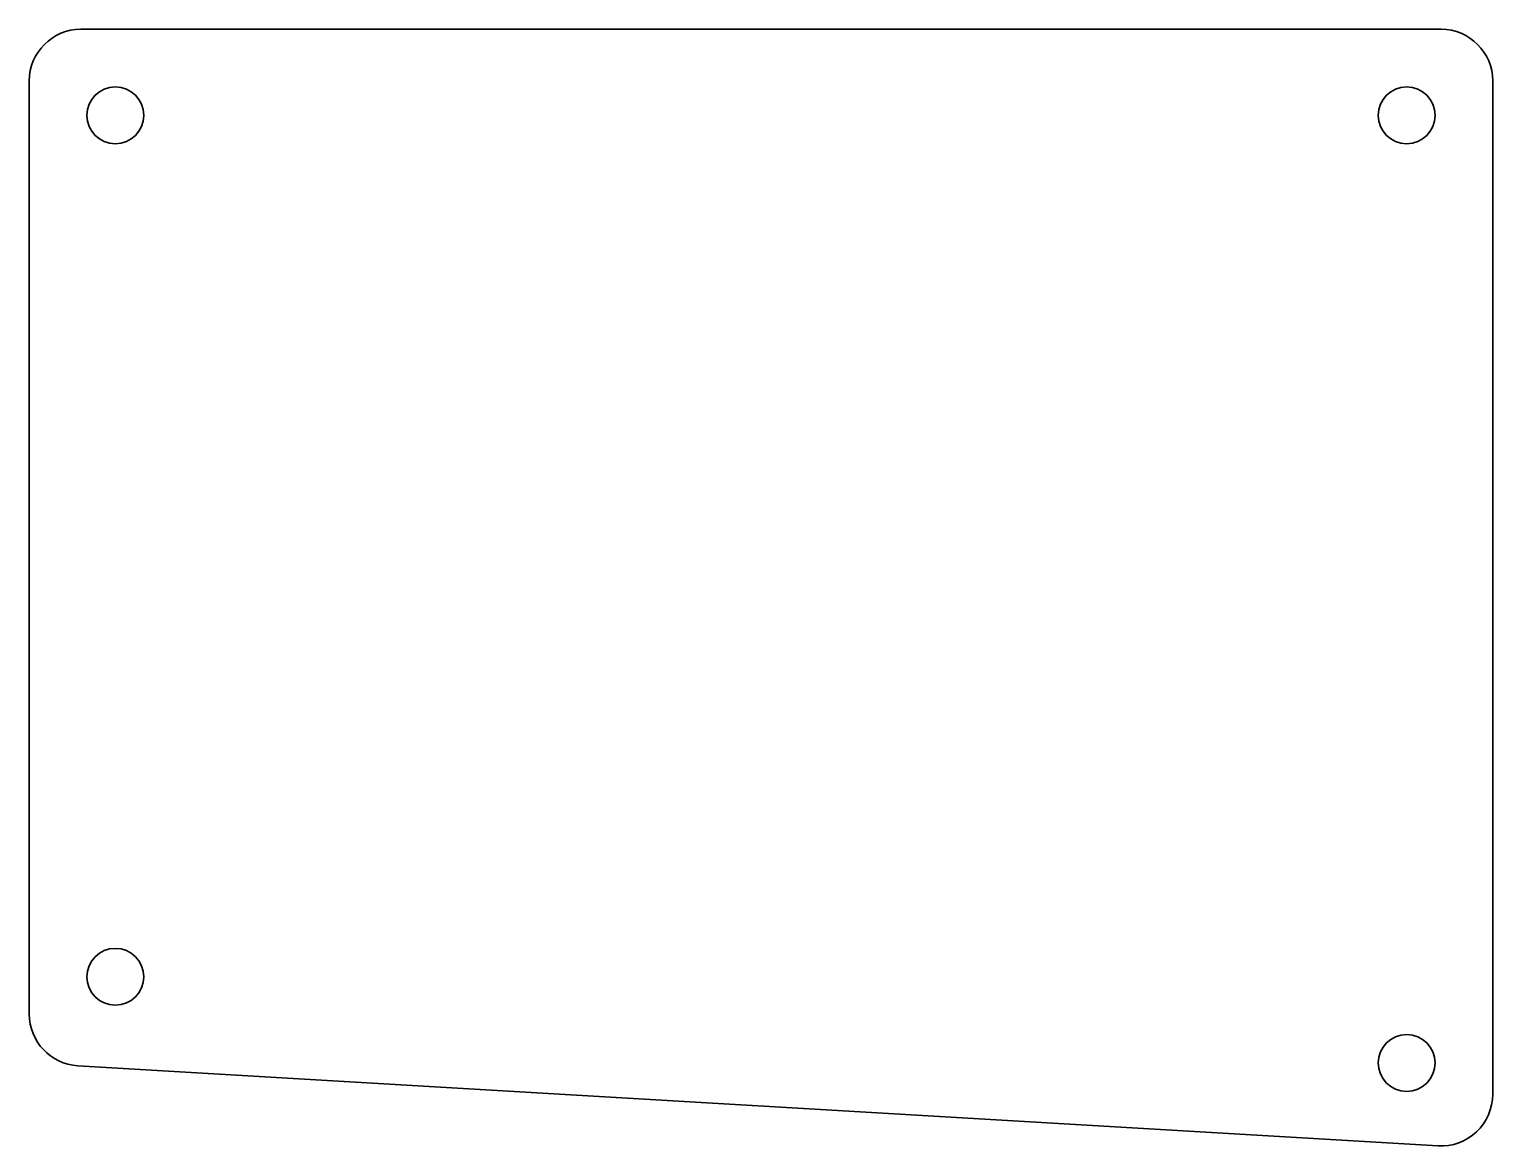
# Model space of a CAD drawing. Header units: inches. Extents: x 0 to 170, y 0 to 130.
import ezdxf

# ---------------------------------------------------------------- set-up
doc = ezdxf.new("R2010")
doc.units = ezdxf.units.IN
doc.header["$MEASUREMENT"] = 0
doc.layers.add('SIMUMAK Visible (ISO)', color=7, linetype='Continuous', lineweight=35)

# ---------------------------------------------------------------- blocks, each defined once
blk = doc.blocks.new('SIL-V025-TCAB01_Sheet_SIL-V025-TCAB01')
at = {"layer": 'SIMUMAK Visible (ISO)'}
for p, q in [((-79, 64.82), (79, 64.82)), ((-85, -49.52), (-85, 58.82)), ((85, 58.82), (85, -58.82)), ((78.65, -64.81), (-79.35, -55.51))]:
    blk.add_line(p, q, dxfattribs=at)
for centre in [(-75, 54.82), (75, 54.82), (-75, -45.18), (75, -55.18)]:
    blk.add_circle(centre, 3.3, dxfattribs=at)
at = {"layer": 'SIMUMAK Visible (ISO)', "extrusion": (0, 0, -1)}
for centre, start, end in [((79, 58.82), 0, 90), ((-79, 58.82), 90, 180), ((79, -49.52), 273.3665, 360), ((-79, -58.82), 180, 273.3665)]:
    blk.add_arc(centre, 6, start, end, dxfattribs=at)

msp = doc.modelspace()

# ---------------------------------------------------------------- block references
msp.add_blockref('SIL-V025-TCAB01_Sheet_SIL-V025-TCAB01', (85, 64.81))

doc.saveas('drawing.dxf')
